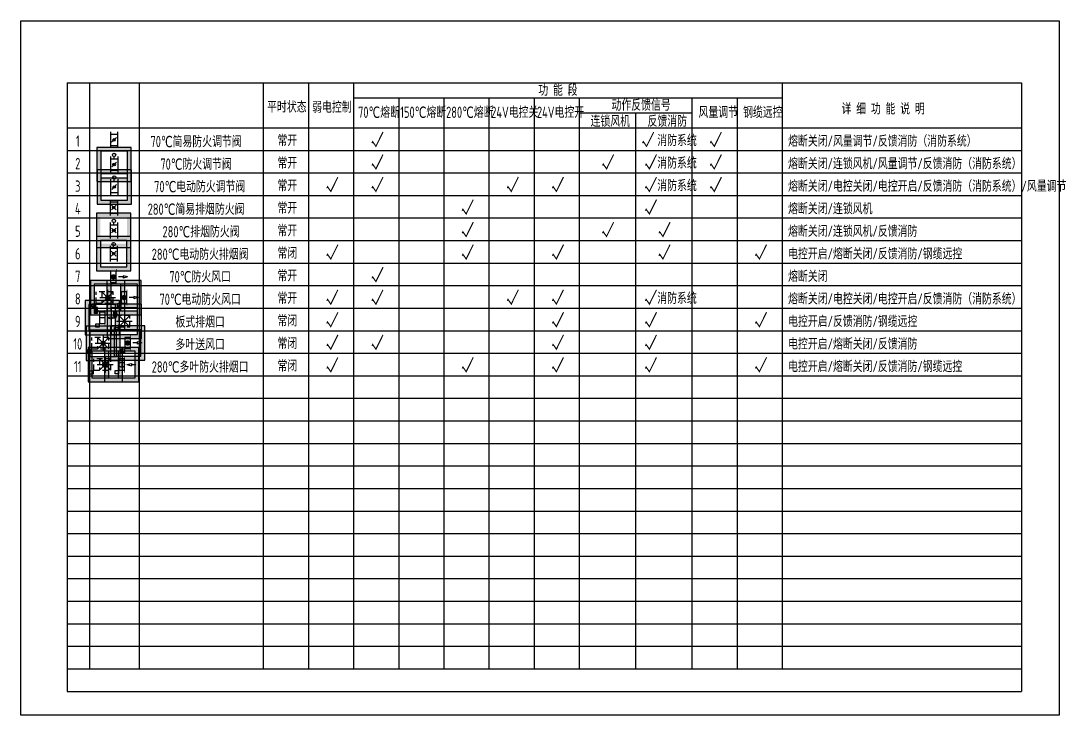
# Model space of a CAD drawing. Extents: x -671963 to 121422, y -4288 to 1713462.
# Drawn here: x -110640 to -64610, y 17643 to 48452 of the extents above; entities that cross this region are included whole.
import ezdxf
from ezdxf.enums import TextEntityAlignment as Align

# ---------------------------------------------------------------- set-up
doc = ezdxf.new("R2010")
doc.units = 0
doc.header["$LTSCALE"] = 1000
doc.linetypes.add('DASHED2', pattern=[0.375, 0.25, -0.125])
doc.layers.get('0').update_dxf_attribs({"linetype": 'CONTINUOUS'})
doc.layers.add('H-CON', color=7, linetype='CONTINUOUS', plot=False)
for name, color, linetype in [('H-DAPP-FDAMP', 161, 'CONTINUOUS'), ('H-DAPP-GRIL', 11, 'CONTINUOUS'), ('H-DAPP-GRIL-MDV', 11, 'CONTINUOUS'), ('H-TH_TEXT', 7, 'CONTINUOUS')]:
    doc.layers.add(name, color=color, linetype=linetype)
doc.styles.get("Standard").update_dxf_attribs({"font": 'STFANGSO.TTF', "width": 0.7})
doc.styles.add('TH-STYLE3', font='TSSDENG', dxfattribs={"width": 0.7, "bigfont": 'TSSDCHN'})

# ---------------------------------------------------------------- blocks, each defined once
blk = doc.blocks.new('*U124')
for p, q in [((-160, 350), (-160, -350)), ((-160, 250), (160, 250)), ((-106, -106), (106, 106)), ((160, 350), (160, -350)), ((-160, -250), (160, -250))]:
    blk.add_line(p, q)
blk.add_circle((0, 0), 55)
blk = doc.blocks.new('*U201')
at = {"layer": 'H-CON'}
h = blk.add_hatch(color=256, dxfattribs=at)
h.dxf.hatch_style = 1
h.paths.add_polyline_path([(760, 760), (-760, 760), (-760, -760), (760, -760), (760, 518), (590, 402), (590, -590), (-590, -590), (-590, 590), (590, 590), (590, 402), (760, 518)])
for p, q in [((-160, 350), (-160, -350)), ((-160, 250), (160, 250)), ((-106, -106), (106, 106)), ((0, 250), (0, 350)), ((160, 350), (160, -350)), ((-160, -250), (160, -250))]:
    blk.add_line(p, q)
for centre, radius in [((0, 425), 75), ((0, 0), 55)]:
    blk.add_circle(centre, radius)
for points in [[(-760, -760), (760, -760), (760, 760), (-760, 760)], [(-590, -590), (590, -590), (590, 590), (-590, 590)]]:
    blk.add_lwpolyline(points, close=True, dxfattribs=at)
blk = doc.blocks.new('弱电控制点-控制+反馈')
at = {"layer": 'H-CON'}
h = blk.add_hatch(color=256, dxfattribs=at)
h.dxf.hatch_style = 1
h.paths.add_polyline_path([(760, 760), (-760, 760), (-760, -760), (760, -760), (760, 518), (590, 402), (590, -590), (-590, -590), (-590, 590), (590, 590), (590, 402), (760, 518)])
for points in [[(-760, -760), (760, -760), (760, 760), (-760, 760)], [(-590, -590), (590, -590), (590, 590), (-590, 590)]]:
    blk.add_lwpolyline(points, close=True, dxfattribs=at)
blk = doc.blocks.new('*U200')
for p, q in [((-160, 350), (-160, -350)), ((-160, 250), (160, 250)), ((-106, -106), (106, 106)), ((0, 250), (0, 350)), ((160, 350), (160, -350)), ((-160, -250), (160, -250))]:
    blk.add_line(p, q)
for centre, radius in [((0, 425), 75), ((0, 0), 55)]:
    blk.add_circle(centre, radius)
at = {"layer": 'H-CON'}
blk.add_blockref('弱电控制点-控制+反馈', (0, 0), dxfattribs=at)
at = {"insert": (-41, 478), "char_height": 100, "width": 300.76, "attachment_point": 1}
blk.add_mtext('\\pi-300,l300,t300;{\\fSimSun|b0|i0|c134|p2;M}', dxfattribs=at)
blk = doc.blocks.new('*U123')
h = blk.add_hatch(color=256)
edge = h.paths.add_edge_path()
edge.add_arc((0, 0), 55, 0, 360)
for p, q in [((-160, 350), (-160, -350)), ((-160, 250), (160, 250)), ((-106, -106), (106, 106)), ((-106, 106), (106, -106)), ((160, 350), (160, -350)), ((-160, -250), (160, -250))]:
    blk.add_line(p, q)
blk.add_circle((0, 0), 55)
blk = doc.blocks.new('*U199')
h = blk.add_hatch(color=256)
edge = h.paths.add_edge_path()
edge.add_arc((0, 0), 55, 0, 360)
for p, q in [((-160, 350), (-160, -350)), ((-160, 250), (160, 250)), ((-106, -106), (106, 106)), ((-106, 106), (106, -106)), ((0, 250), (0, 350)), ((160, 350), (160, -350)), ((-160, -250), (160, -250))]:
    blk.add_line(p, q)
for centre, radius in [((0, 425), 75), ((0, 0), 55)]:
    blk.add_circle(centre, radius)
at = {"layer": 'H-CON'}
blk.add_blockref('弱电控制点-控制+反馈', (0, 0), dxfattribs=at)
at = {"insert": (-34, 480), "char_height": 100, "width": 300.76, "attachment_point": 1}
blk.add_mtext('\\pi-300,l300,t300;{\\fSimSun|b0|i0|c134|p2;M}', dxfattribs=at)
blk = doc.blocks.new('*U202')
h = blk.add_hatch(color=256)
edge = h.paths.add_edge_path()
edge.add_arc((0, 0), 55, 0, 360)
at = {"layer": 'H-CON'}
h = blk.add_hatch(color=256, dxfattribs=at)
h.dxf.hatch_style = 1
h.paths.add_polyline_path([(760, 760), (-760, 760), (-760, -760), (760, -760), (760, 518), (590, 402), (590, -590), (-590, -590), (-590, 590), (590, 590), (590, 402), (760, 518)])
for p, q in [((-160, 350), (-160, -350)), ((-160, 250), (160, 250)), ((-106, -106), (106, 106)), ((-106, 106), (106, -106)), ((0, 250), (0, 350)), ((160, 350), (160, -350)), ((-160, -250), (160, -250))]:
    blk.add_line(p, q)
for centre, radius in [((0, 425), 75), ((0, 0), 55)]:
    blk.add_circle(centre, radius)
blk.add_lwpolyline([(-760, -760), (760, -760), (760, 760), (-760, 760)], close=True, dxfattribs=at)
blk = doc.blocks.new('*U82')
at = {"layer": 'H-DAPP-GRIL', "linetype": 'ByBlock'}
for p, q in [((0, 750), (-50, 550)), ((-50, 550), (50, 550)), ((0, 750), (50, 550)), ((0, 550), (0, 350))]:
    blk.add_line(p, q, dxfattribs=at)
at = {"layer": 'H-DAPP-GRIL', "linetype": 'ByBlock', "const_width": 35}
blk.add_lwpolyline([(-350, 250), (350, 250)], dxfattribs=at)
at = {"layer": 'H-DAPP-GRIL', "linetype": 'ByBlock'}
blk.add_lwpolyline([(-250, 0), (250, 0), (250, 250), (-250, 250)], close=True, dxfattribs=at)
at = {"layer": 'H-DAPP-GRIL', "linetype": 'ByBlock', "const_width": 120}
blk.add_lwpolyline([(-60, 125, 1), (60, 125, 1)], format="xyb", close=True, dxfattribs=at)
blk = doc.blocks.new('*U204')
at = {"layer": 'H-DAPP-GRIL-MDV'}
h = blk.add_hatch(color=256, dxfattribs=at)
h.dxf.hatch_style = 1
h.paths.add_polyline_path([(415, -165), (415, -15), (265, -15)])
at = {"layer": 'H-DAPP-GRIL-MDV', "linetype": 'ByBlock'}
for p, q in [((0, 750), (-50, 550)), ((-50, 550), (50, 550)), ((0, 750), (50, 550)), ((0, 550), (0, 350))]:
    blk.add_line(p, q, dxfattribs=at)
at = {"layer": 'H-DAPP-GRIL-MDV'}
for p, q in [((265, -15), (250, 0)), ((415, -165), (265, -15))]:
    blk.add_line(p, q, dxfattribs=at)
at = {"layer": 'H-DAPP-GRIL-MDV', "linetype": 'ByBlock', "const_width": 35}
blk.add_lwpolyline([(-350, 250), (350, 250)], dxfattribs=at)
at = {"layer": 'H-DAPP-GRIL-MDV', "linetype": 'ByBlock'}
blk.add_lwpolyline([(-250, 0), (250, 0), (250, 250), (-250, 250)], close=True, dxfattribs=at)
at = {"layer": 'H-DAPP-GRIL-MDV', "linetype": 'ByBlock', "const_width": 120}
blk.add_lwpolyline([(-60, 125, 1), (60, 125, 1)], format="xyb", close=True, dxfattribs=at)
at = {"layer": 'H-DAPP-GRIL-MDV'}
blk.add_lwpolyline([(265, -165), (265, -15), (415, -15), (415, -165)], close=True, dxfattribs=at)
at = {"layer": 'H-CON', "rotation": 90}
blk.add_blockref('弱电控制点-控制+反馈', (0, 125), dxfattribs=at)
blk = doc.blocks.new('*U203')
at = {"layer": 'H-DAPP-GRIL-MDV', "linetype": 'ByBlock'}
h = blk.add_hatch(color=256, dxfattribs=at)
h.dxf.hatch_style = 1
h.paths.add_polyline_path([(-530, -430), (-530, -280), (-680, -430)])
at = {"layer": 'H-DAPP-GRIL-MDV', "linetype": 'DASHED2'}
for p, q in [((-500, -250), (-500, 250)), ((250, 250), (-500, 250)), ((-250, 250), (-250, -250)), ((250, -250), (250, 250)), ((-500, -250), (250, -250))]:
    blk.add_line(p, q, dxfattribs=at)
at = {"layer": 'H-DAPP-GRIL-MDV', "linetype": 'ByBlock'}
for p, q in [((-350, 0), (350, 0)), ((250, 250), (-250, -250)), ((-250, 250), (250, -250)), ((0, 350), (0, -350)), ((-680, -430), (-680, -280)), ((-680, -280), (-530, -280)), ((-680, -430), (-530, -280)), ((-530, -430), (-680, -430)), ((-500, -250), (-530, -280)), ((-530, -280), (-530, -430))]:
    blk.add_line(p, q, dxfattribs=at)
at = {"layer": 'H-DAPP-GRIL-MDV', "linetype": 'ByBlock', "const_width": 117}
blk.add_lwpolyline([(-58, 0, 1), (58, 0, 1)], format="xyb", close=True, dxfattribs=at)
at = {"layer": 'H-CON'}
blk.add_blockref('弱电控制点-控制+反馈', (0, 0), dxfattribs=at)
blk = doc.blocks.new('*U205')
at = {"layer": 'H-DAPP-GRIL-MDV'}
h = blk.add_hatch(color=256, dxfattribs=at)
h.dxf.hatch_style = 1
h.paths.add_polyline_path([(-455, -80), (-455, -230), (-205, -230), (-205, -80)])
at = {"layer": 'H-DAPP-GRIL-MDV', "linetype": 'ByBlock'}
for p, q in [((-50, 550), (50, 550)), ((0, 350), (-50, 550)), ((0, 550), (0, 750)), ((0, 350), (50, 550)), ((-330, -80), (-250, 0)), ((0, 250), (0, 0))]:
    blk.add_line(p, q, dxfattribs=at)
at = {"layer": 'H-DAPP-GRIL-MDV'}
blk.add_line((265, -15), (250, 0), dxfattribs=at)
at = {"layer": 'H-DAPP-GRIL-MDV', "linetype": 'ByBlock', "const_width": 35}
blk.add_lwpolyline([(-350, 250), (350, 250)], dxfattribs=at)
at = {"layer": 'H-DAPP-GRIL-MDV', "linetype": 'ByBlock'}
blk.add_lwpolyline([(-250, 0), (250, 0), (250, 250), (-250, 250)], close=True, dxfattribs=at)
at = {"layer": 'H-DAPP-GRIL-MDV'}
for points in [[(-205, -230), (-205, -80), (-455, -80), (-455, -230)], [(265, -165), (265, -15), (415, -15), (415, -165)]]:
    blk.add_lwpolyline(points, close=True, dxfattribs=at)
at = {"layer": 'H-CON', "rotation": 90}
blk.add_blockref('弱电控制点-控制+反馈', (0, 125), dxfattribs=at)
blk = doc.blocks.new('*U206')
at = {"layer": 'H-DAPP-GRIL-MDV'}
h = blk.add_hatch(color=256, dxfattribs=at)
h.dxf.hatch_style = 1
h.paths.add_polyline_path([(-330, 455), (-480, 455), (-480, 205), (-330, 205)])
at = {"layer": 'H-DAPP-GRIL-MDV', "linetype": 'ByBlock'}
for p, q in [((-350, 0), (350, 0)), ((-330, 330), (-250, 250)), ((250, 250), (-250, -250)), ((-250, 250), (250, -250)), ((0, 350), (0, -350)), ((-430, -430), (-430, -280)), ((-430, -280), (-280, -280)), ((-280, -430), (-430, -430)), ((-250, -250), (-280, -280)), ((-280, -280), (-280, -430))]:
    blk.add_line(p, q, dxfattribs=at)
at = {"layer": 'H-DAPP-GRIL-MDV', "linetype": 'DASHED2'}
for p, q in [((250, 250), (-250, 250)), ((-250, 250), (-250, -250)), ((250, -250), (250, 250)), ((-250, -250), (250, -250))]:
    blk.add_line(p, q, dxfattribs=at)
at = {"layer": 'H-DAPP-GRIL-MDV'}
blk.add_lwpolyline([(-480, 205), (-330, 205), (-330, 455), (-480, 455)], close=True, dxfattribs=at)
at = {"layer": 'H-CON'}
blk.add_blockref('弱电控制点-控制+反馈', (0, 0), dxfattribs=at)
blk = doc.blocks.new('*U208')
at = {"layer": 'H-DAPP-GRIL-MDV', "linetype": 'ByBlock'}
for p, q in [((0, 750), (-50, 550)), ((-50, 550), (50, 550)), ((0, 750), (50, 550)), ((0, 550), (0, 350))]:
    blk.add_line(p, q, dxfattribs=at)
at = {"layer": 'H-DAPP-GRIL-MDV'}
blk.add_line((265, -15), (250, 0), dxfattribs=at)
at = {"layer": 'H-DAPP-GRIL-MDV', "linetype": 'ByBlock', "const_width": 35}
blk.add_lwpolyline([(-350, 250), (350, 250)], dxfattribs=at)
at = {"layer": 'H-DAPP-GRIL-MDV', "linetype": 'ByBlock'}
blk.add_lwpolyline([(-250, 0), (250, 0), (250, 250), (-250, 250)], close=True, dxfattribs=at)
at = {"layer": 'H-DAPP-GRIL-MDV', "linetype": 'ByBlock', "const_width": 120}
blk.add_lwpolyline([(-60, 125, 1), (60, 125, 1)], format="xyb", close=True, dxfattribs=at)
at = {"layer": 'H-DAPP-GRIL-MDV'}
blk.add_lwpolyline([(265, -165), (265, -15), (415, -15), (415, -165)], close=True, dxfattribs=at)
at = {"layer": 'H-CON', "rotation": 90}
blk.add_blockref('弱电控制点-控制+反馈', (0, 125), dxfattribs=at)
blk = doc.blocks.new('*U207')
at = {"layer": 'H-DAPP-GRIL-MDV', "linetype": 'DASHED2'}
for p, q in [((-500, -250), (-500, 250)), ((250, 250), (-500, 250)), ((-250, 250), (-250, -250)), ((250, -250), (250, 250)), ((-500, -250), (250, -250))]:
    blk.add_line(p, q, dxfattribs=at)
at = {"layer": 'H-DAPP-GRIL-MDV', "linetype": 'ByBlock'}
for p, q in [((-350, 0), (350, 0)), ((250, 250), (-250, -250)), ((-250, 250), (250, -250)), ((0, 350), (0, -350)), ((-680, -430), (-680, -280)), ((-680, -280), (-530, -280)), ((-530, -430), (-680, -430)), ((-500, -250), (-530, -280)), ((-530, -280), (-530, -430))]:
    blk.add_line(p, q, dxfattribs=at)
at = {"layer": 'H-DAPP-GRIL-MDV', "linetype": 'ByBlock', "const_width": 117}
blk.add_lwpolyline([(-58, 0, 1), (58, 0, 1)], format="xyb", close=True, dxfattribs=at)
at = {"layer": 'H-CON'}
blk.add_blockref('弱电控制点-控制+反馈', (0, 0), dxfattribs=at)
blk = doc.blocks.new('*U209')
at = {"layer": 'H-DAPP-GRIL-MDV', "linetype": 'DASHED2'}
for p, q in [((-500, -250), (-500, 250)), ((250, 250), (-500, 250)), ((-250, 250), (-250, -250)), ((250, -250), (250, 250)), ((-500, -250), (250, -250))]:
    blk.add_line(p, q, dxfattribs=at)
at = {"layer": 'H-DAPP-GRIL-MDV', "linetype": 'ByBlock'}
for p, q in [((-350, 0), (350, 0)), ((250, 250), (-250, -250)), ((-250, 250), (250, -250)), ((0, 350), (0, -350)), ((-680, -430), (-680, -280)), ((-680, -280), (-530, -280)), ((-530, -430), (-680, -430)), ((-500, -250), (-530, -280)), ((-530, -280), (-530, -430))]:
    blk.add_line(p, q, dxfattribs=at)
at = {"layer": 'H-DAPP-GRIL-MDV'}
blk.add_circle((0, 0), 120, dxfattribs=at)
at = {"layer": 'H-CON'}
blk.add_blockref('弱电控制点-控制+反馈', (0, 0), dxfattribs=at)
blk = doc.blocks.new('*U210')
at = {"layer": 'H-DAPP-GRIL-MDV', "linetype": 'ByBlock'}
for p, q in [((-50, 550), (50, 550)), ((0, 350), (-50, 550)), ((0, 550), (0, 750)), ((0, 350), (50, 550))]:
    blk.add_line(p, q, dxfattribs=at)
at = {"layer": 'H-DAPP-GRIL-MDV'}
for p, q in [((-120, 125), (120, 125)), ((265, -15), (250, 0))]:
    blk.add_line(p, q, dxfattribs=at)
at = {"layer": 'H-DAPP-GRIL-MDV', "linetype": 'ByBlock', "const_width": 35}
blk.add_lwpolyline([(-350, 250), (350, 250)], dxfattribs=at)
at = {"layer": 'H-DAPP-GRIL-MDV', "linetype": 'ByBlock'}
blk.add_lwpolyline([(-250, 0), (250, 0), (250, 250), (-250, 250)], close=True, dxfattribs=at)
at = {"layer": 'H-DAPP-GRIL-MDV'}
blk.add_lwpolyline([(265, -165), (265, -15), (415, -15), (415, -165)], close=True, dxfattribs=at)
blk.add_circle((0, 125), 120, dxfattribs=at)
at = {"layer": 'H-CON', "rotation": 90}
blk.add_blockref('弱电控制点-控制+反馈', (0, 125), dxfattribs=at)

msp = doc.modelspace()

# ---------------------------------------------------------------- linework, layer by layer
at = {"layer": 'H-TH_TEXT'}
for p, q in [((-108589, 45702), (-66285, 45702)), ((-108589, 45702), (-108589, 18701)), ((-107589, 45702), (-107589, 19701)), ((-105389, 45702), (-105389, 19701)), ((-99889, 45702), (-99889, 19701)), ((-97889, 45702), (-97889, 19701)), ((-95889, 45702), (-95889, 19701)), ((-76889, 45702), (-76889, 19701)), ((-66285, 45702), (-66285, 18701)), ((-95889, 45036), (-76889, 45035)), ((-93889, 45036), (-93889, 19701)), ((-91889, 45036), (-91889, 19701)), ((-89889, 45036), (-89889, 19701)), ((-87889, 45036), (-87889, 19701)), ((-85889, 45036), (-85889, 19701)), ((-80889, 45036), (-80889, 19701)), ((-78889, 45036), (-78889, 19701)), ((-85889, 44369), (-80889, 44369)), ((-83389, 44369), (-83389, 19701)), ((-108589, 43702), (-66285, 43702)), ((-108589, 42702), (-66285, 42702)), ((-108589, 41703), (-66285, 41703)), ((-108589, 40702), (-66285, 40702)), ((-108589, 39702), (-66285, 39702)), ((-108589, 38702), (-66285, 38702)), ((-108589, 37702), (-66285, 37702)), ((-108589, 36702), (-66285, 36702)), ((-108589, 35702), (-66285, 35702)), ((-108589, 34702), (-66285, 34702)), ((-108589, 33702), (-66285, 33702)), ((-108589, 32703), (-66285, 32703)), ((-108589, 31703), (-66285, 31703)), ((-108589, 29703), (-66285, 29703)), ((-108589, 26703), (-66285, 26703)), ((-108589, 23702), (-66285, 23702)), ((-108589, 22702), (-66285, 22702)), ((-108589, 21701), (-66285, 21701)), ((-108589, 20701), (-66285, 20701)), ((-108589, 19701), (-66285, 19701)), ((-108589, 18701), (-66285, 18701))]:
    msp.add_line(p, q, dxfattribs=at)
msp.add_lwpolyline([(-110640, 48452), (-64610, 48452), (-64610, 17643), (-110640, 17643)], close=True, dxfattribs=at)
at = {"layer": 'H-TH_TEXT', "const_width": 50}
for points in [[(-95074, 43024), (-95043, 43089), (-94898, 42881), (-94583, 43517)], [(-83075, 43024), (-83044, 43089), (-82899, 42881), (-82584, 43517)], [(-80074, 43023), (-80043, 43089), (-79898, 42881), (-79583, 43517)], [(-95074, 42024), (-95043, 42090), (-94898, 41882), (-94583, 42518)], [(-84851, 42025), (-84820, 42091), (-84675, 41883), (-84360, 42519)], [(-82951, 42025), (-82920, 42091), (-82775, 41883), (-82460, 42519)], [(-80074, 42024), (-80043, 42090), (-79898, 41882), (-79583, 42518)], [(-97074, 41024), (-97043, 41090), (-96898, 40882), (-96583, 41518)], [(-95074, 41024), (-95043, 41089), (-94898, 40881), (-94583, 41517)], [(-89074, 41025), (-89043, 41091), (-88898, 40883), (-88584, 41519)], [(-87074, 41025), (-87043, 41091), (-86898, 40883), (-86584, 41519)], [(-82951, 41024), (-82920, 41090), (-82775, 40882), (-82460, 41518)], [(-80074, 41024), (-80043, 41089), (-79898, 40881), (-79583, 41517)], [(-91074, 40024), (-91043, 40090), (-90898, 39882), (-90583, 40518)], [(-82951, 40024), (-82920, 40090), (-82775, 39882), (-82460, 40518)], [(-91074, 39024), (-91043, 39090), (-90898, 38882), (-90583, 39518)], [(-84851, 39024), (-84820, 39090), (-84675, 38882), (-84360, 39518)], [(-82351, 39024), (-82320, 39090), (-82175, 38882), (-81860, 39518)], [(-97074, 38025), (-97043, 38091), (-96898, 37883), (-96583, 38519)], [(-91074, 38025), (-91043, 38091), (-90898, 37883), (-90583, 38519)], [(-87074, 38026), (-87043, 38091), (-86898, 37884), (-86584, 38520)], [(-82351, 38026), (-82320, 38091), (-82175, 37884), (-81860, 38520)], [(-78074, 38026), (-78043, 38092), (-77898, 37884), (-77583, 38520)], [(-95074, 37024), (-95043, 37089), (-94898, 36881), (-94583, 37517)], [(-97074, 36025), (-97043, 36091), (-96898, 35883), (-96583, 36519)], [(-95074, 36024), (-95043, 36089), (-94898, 35881), (-94583, 36517)], [(-89074, 36026), (-89043, 36091), (-88898, 35884), (-88584, 36519)], [(-87074, 36026), (-87043, 36091), (-86898, 35884), (-86584, 36519)], [(-82951, 36024), (-82920, 36090), (-82775, 35882), (-82460, 36518)], [(-97074, 35024), (-97043, 35090), (-96898, 34882), (-96583, 35518)], [(-87074, 35025), (-87043, 35091), (-86898, 34883), (-86584, 35519)], [(-82951, 35024), (-82920, 35090), (-82775, 34882), (-82460, 35518)], [(-78074, 35026), (-78043, 35091), (-77898, 34883), (-77583, 35519)], [(-97074, 34024), (-97043, 34090), (-96898, 33882), (-96583, 34518)], [(-95074, 34024), (-95043, 34090), (-94898, 33882), (-94583, 34518)], [(-87074, 34026), (-87043, 34091), (-86898, 33884), (-86584, 34520)], [(-82951, 34024), (-82920, 34090), (-82775, 33882), (-82460, 34518)], [(-97074, 33024), (-97043, 33090), (-96898, 32882), (-96583, 33518)], [(-91074, 33026), (-91043, 33091), (-90898, 32884), (-90583, 33520)], [(-87074, 33026), (-87043, 33092), (-86898, 32884), (-86584, 33520)], [(-82951, 33025), (-82920, 33091), (-82775, 32883), (-82460, 33519)], [(-78074, 33026), (-78043, 33092), (-77898, 32884), (-77583, 33520)]]:
    msp.add_lwpolyline(points, dxfattribs=at)
at = {"layer": 'H-TH_TEXT'}
for points in [[(-108589, 30703), (-66285, 30703)], [(-108589, 28703), (-66285, 28703)], [(-108589, 27703), (-66285, 27703)], [(-108589, 25702), (-66285, 25702)], [(-108589, 24701), (-66285, 24701)]]:
    msp.add_lwpolyline(points, dxfattribs=at)

# ---------------------------------------------------------------- block references
at = {"layer": 'H-DAPP-FDAMP'}
for name, p in [('*U124', (-106506, 43167)), ('*U201', (-106502, 42074)), ('*U200', (-106498, 41078)), ('*U123', (-106519, 40163)), ('*U202', (-106516, 39149)), ('*U199', (-106523, 38120))]:
    msp.add_blockref(name, p, dxfattribs=at)
at = {"layer": 'H-DAPP-GRIL', "rotation": 270}
msp.add_blockref('*U82', (-106657, 37089), dxfattribs=at)
at = {"layer": 'H-DAPP-GRIL-MDV'}
for name, p in [('*U203', (-106791, 36172)), ('*U206', (-106049, 35120)), ('*U207', (-106987, 34143)), ('*U209', (-106897, 33197))]:
    msp.add_blockref(name, p, dxfattribs=at)
at = {"layer": 'H-DAPP-GRIL-MDV', "rotation": 270}
for name, p in [('*U204', (-106183, 36172)), ('*U205', (-107155, 35277)), ('*U208', (-106029, 34157)), ('*U210', (-106289, 33197))]:
    msp.add_blockref(name, p, dxfattribs=at)

# ---------------------------------------------------------------- texts
at = {"layer": 'H-TH_TEXT', "style": 'TH-STYLE3', "width": 0.7}
for s, p in [('功 能 段', (-87699, 45124)), ('平时状态', (-99722, 44378)), ('弱电控制', (-97724, 44367)), ('70℃熔断', (-95689, 44143)), ('150℃熔断', (-93820, 44143)), ('280℃熔断', (-91786, 44143)), ('24V电控关', (-89787, 44143)), ('24V电控开', (-87759, 44143)), ('动作反馈信号', (-84455, 44458)), ('风量调节', (-80597, 44142)), ('钢缆远控', (-78623, 44142)), ('详 细 功 能 说 明', (-74258, 44295)), ('连锁风机', (-85384, 43747)), ('反馈消防', (-82857, 43747)), ('常开', (-99263, 42891)), ('消防系统', (-82426, 42891)), ('常开', (-99263, 41892)), ('消防系统', (-82426, 41892)), ('常开', (-99263, 40892)), ('消防系统', (-82426, 40891)), ('常开', (-99263, 39892)), ('常开', (-99263, 38892)), ('常闭', (-99263, 37892)), ('常开', (-99263, 36892)), ('常开', (-99263, 35892)), ('消防系统', (-82426, 35891)), ('常闭', (-99263, 34892)), ('常闭', (-99263, 33891)), ('常闭', (-99263, 32892))]:
    msp.add_text(s, height=500, dxfattribs=at).set_placement(p)
for s, p in [('1', (-108112, 43114)), ('70℃简易防火调节阀', (-102869, 43114)), ('2', (-108112, 42115)), ('70℃防火调节阀', (-102869, 42114)), ('3', (-108112, 41115)), ('70℃电动防火调节阀', (-102708, 41114)), ('4', (-108112, 40115)), ('280℃简易排烟防火阀', (-102869, 40115)), ('5', (-108112, 39115)), ('280℃排烟防火阀', (-102649, 39115)), ('6', (-108112, 38115)), ('280℃电动防火排烟阀', (-102690, 38115)), ('7', (-108112, 37115)), ('70℃防火风口', (-102690, 37115)), ('8', (-108112, 36115)), ('70℃电动防火风口', (-102690, 36115)), ('9', (-108112, 35115)), ('板式排烟口', (-102690, 35115)), ('10', (-108112, 34114)), ('多叶送风口', (-102690, 34115)), ('11', (-108112, 33115)), ('280℃多叶防火排烟口', (-102690, 33115))]:
    msp.add_text(s, height=500, dxfattribs=at).set_placement(p, align=Align.MIDDLE)
for s, p in [('熔断关闭/风量调节/反馈消防（消防系统）', (-76628, 43114)), ('熔断关闭/连锁风机/风量调节/反馈消防（消防系统）', (-76628, 42114)), ('熔断关闭/电控关闭/电控开启/反馈消防（消防系统）/风量调节', (-76628, 41114)), ('熔断关闭/连锁风机', (-76628, 40115)), ('熔断关闭/连锁风机/反馈消防', (-76628, 39115)), ('电控开启/熔断关闭/反馈消防/钢缆远控', (-76628, 38116)), ('熔断关闭', (-76628, 37115)), ('熔断关闭/电控关闭/电控开启/反馈消防（消防系统）', (-76628, 36115)), ('电控开启/反馈消防/钢缆远控', (-76628, 35116)), ('电控开启/熔断关闭/反馈消防', (-76628, 34116)), ('电控开启/熔断关闭/反馈消防/钢缆远控', (-76628, 33116))]:
    msp.add_text(s, height=500, dxfattribs=at).set_placement(p, align=Align.MIDDLE_LEFT)

doc.saveas('drawing.dxf')
